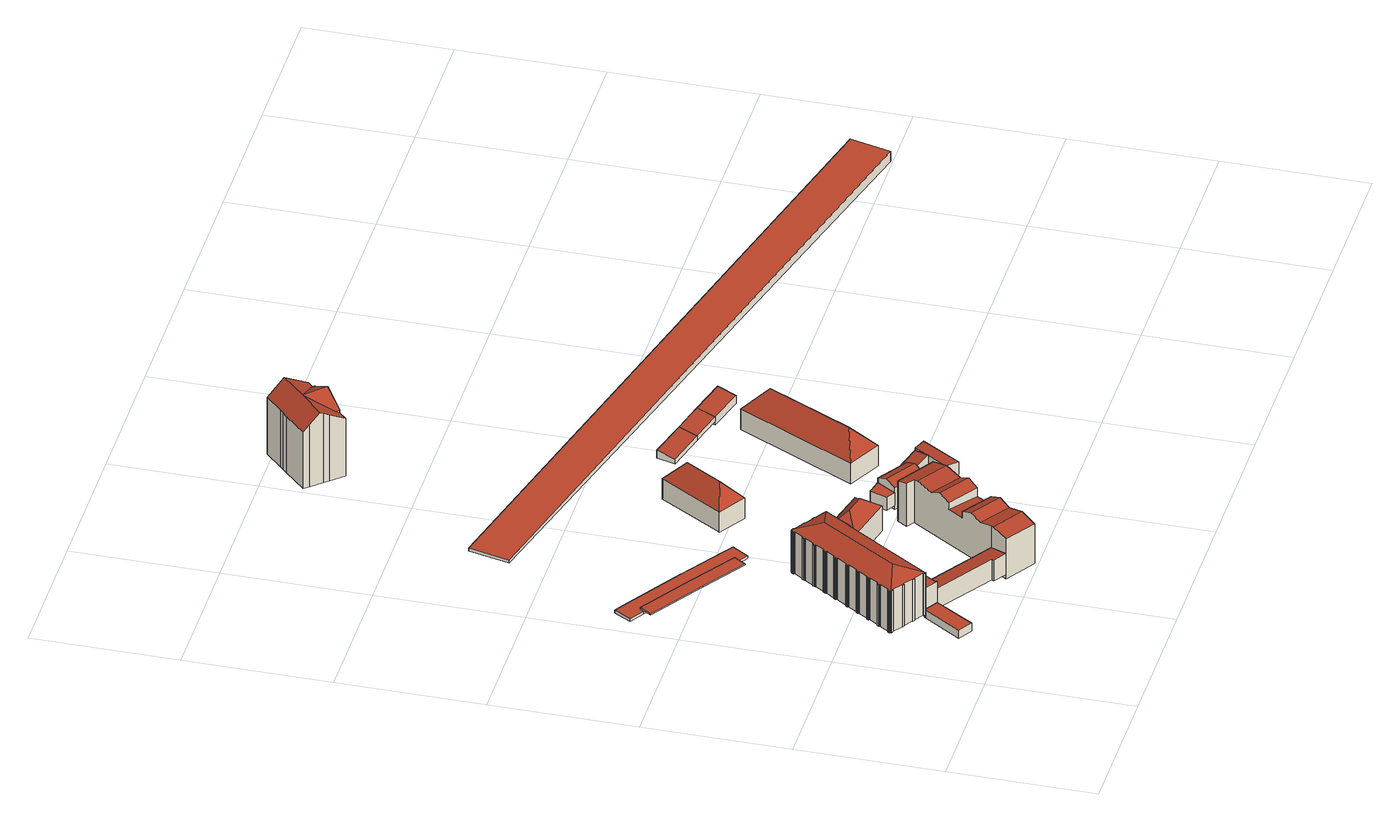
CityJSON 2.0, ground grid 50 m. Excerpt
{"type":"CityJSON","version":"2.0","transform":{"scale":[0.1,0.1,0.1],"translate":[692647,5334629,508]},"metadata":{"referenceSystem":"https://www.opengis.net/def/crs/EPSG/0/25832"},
"CityObjects":{
"building1":{"type":"Building","attributes":{"Gemeindeschluessel":"09162000","HoeheDach":"514.520","HoeheGrund":"511.410","Methode":"2000","NiedrigsteTraufeDesGebaeudes":"514.520","Geometrietyp2DReferenz":"3000","function":"31001_2000","roofType":"1000","measuredHeight":3.11},"geometry":[{"type":"MultiSurface","lod":"2","boundaries":[[[0,1,2,3]],[[3,2,4,5]],[[5,4,6,7]],[[8,0,3,5,7]],[[6,4,2,1,9]],[[8,9,1,0]],[[7,6,9,8]]],"semantics":{"surfaces":[{"type":"WallSurface"},{"type":"GroundSurface"},{"type":"RoofSurface"}],"values":[0,0,0,1,2,0,0]}}]},
"building2":{"type":"Building","attributes":{"Gemeindeschluessel":"09162000","HoeheDach":"522.500","HoeheGrund":"512.960","Methode":"1000","NiedrigsteTraufeDesGebaeudes":"522.500","Geometrietyp2DReferenz":"3000","function":"31001_9998","roofType":"1000","measuredHeight":9.54},"geometry":[{"type":"MultiSurface","lod":"2","boundaries":[[[10,11,12,13]],[[14,10,13,15,16,17,18]],[[18,19,20,14]],[[21,12,11,20,19,22,23]],[[16,23,22,17]],[[15,13,12,21,23,16]],[[17,22,19,18]],[[11,10,14,20]]],"semantics":{"surfaces":[{"type":"WallSurface"},{"type":"GroundSurface"},{"type":"RoofSurface"}],"values":[0,1,0,2,0,0,0,0]}}]},
"building3":{"type":"Building","attributes":{"Gemeindeschluessel":"09162000","HoeheDach":"519.600","HoeheGrund":"513.600","Methode":"1000","NiedrigsteTraufeDesGebaeudes":"518.705","Geometrietyp2DReferenz":"3000","function":"31001_9998","roofType":"1000","measuredHeight":6,"storeysAboveGround":1},"geometry":[{"type":"MultiSurface","lod":"2","boundaries":[[[24,25,26,27,28,29]],[[30,31,32,33]],[[27,26,32,31,34,28]],[[35,34,31,30]],[[28,34,35,29]],[[33,32,26,25]],[[33,25,24,29,35,30]]],"semantics":{"surfaces":[{"type":"WallSurface"},{"type":"RoofSurface"},{"type":"GroundSurface"}],"values":[0,0,1,0,0,0,2]}}]},
"building4":{"type":"Building","attributes":{"Gemeindeschluessel":"09162000","HoeheDach":"531.850","HoeheGrund":"512.693","Methode":"2000","NiedrigsteTraufeDesGebaeudes":"516.720","Geometrietyp2DReferenz":"3000","function":"31001_9998","roofType":"3200","measuredHeight":19.16},"geometry":[{"type":"MultiSurface","lod":"2","boundaries":[[[36,37,38,39]],[[40,41,42,43,44,45,46,47,48,49,50,51]],[[52,53,54,55]],[[56,57,58,59]],[[60,61,62,63]],[[64,65,66,67]],[[68,69,70,71]],[[63,62,72,73]],[[74,75,76,77]],[[78,79,80,81]],[[82,83,84,85]],[[86,87,88,89]],[[90,91,92,93]],[[94,95,96,97,46,45]],[[98,94,45,44,99,100,101,102]],[[103,104,105,106]],[[107,108,109,110]],[[111,112,113,114]],[[115,116,117,118]],[[119,120,121]],[[122,123,124,125]],[[126,127,128,129]],[[130,131,132,133]],[[134,135,82,85]],[[136,137,138,139]],[[140,141,142,143]],[[144,145,146,147]],[[148,149,150,151]],[[152,153,154,155]],[[156,157,158,159]],[[160,161,162,163]],[[55,54,164,165]],[[159,158,135,134]],[[166,167,168,169]],[[170,165,164,171,172]],[[98,102,173,174]],[[151,150,175,176]],[[177,178,157,156]],[[84,83,122,125]],[[179,180,178,177]],[[181,182,183,184]],[[185,186,187,188]],[[189,190,191,192]],[[193,194,195,196]],[[197,198,69,68]],[[199,47,46,97]],[[200,201,202,203]],[[204,205,104,103]],[[107,206,51,50,108]],[[191,112,111,192]],[[207,208,209,210]],[[211,212,190,189]],[[213,214,215,216]],[[128,217,218,129]],[[219,220,212,211]],[[216,215,221,222]],[[223,224,225,226]],[[133,132,53,52]],[[73,72,79,78]],[[227,228,229,230]],[[231,232,116,115]],[[233,234,149,148]],[[173,102,101,235,236]],[[237,238,239,240]],[[187,234,233,188]],[[142,141,241,242]],[[77,76,87,86]],[[243,244,56,59]],[[110,109,61,60]],[[94,98,174,245,246,247,248,206,107,110,60,63,73,78,81,249,250,251,252,253,130,133,52,55,165,170,139,138,254,255,256,219,211,189,192,111,114,179,177,156,159,134,85,84,125,124,257,258,259,193,196,243,59,58,204,103,106,260,261,262,263,264,121,144,147,67,66,240,239,160,163,181,184,93,92,265,197,68,71,200,203,143,142,242,266,74,77,86,89,267,185,188,233,148,151,176,126,129,218,268,269,223,226,166,169,270,271,272,273,274,275,213,216,222,207,210,152,155,231,115,118,36,39,276,277,227,230,278,95]],[[252,279,280,253]],[[100,99,281]],[[246,41,40,247]],[[250,282,283,251]],[[260,284,285,261]],[[222,221,208,207]],[[121,120,145,144]],[[218,217,286,268]],[[169,168,287,270]],[[48,47,229,228,288,289,38,37,117,116,232,154,153,209,208,221,215,214,290,291,292,293,294,287,168,167,225]],[[39,38,289,276]],[[285,295,262,261]],[[296,198,197,265]],[[176,175,127,126]],[[96,297,199,97]],[[89,88,298,267]],[[256,299,220,219]],[[184,183,90,93]],[[273,292,291,274]],[[274,291,290,275]],[[239,238,161,160]],[[272,293,292,273]],[[266,300,75,74]],[[269,301,224,223]],[[163,162,182,181]],[[44,43,236,235,281,99]],[[275,290,214,213]],[[278,230,229,47,199,297]],[[138,137,302,254]],[[53,132,131,280,279,283,282,303,80,79,72,62,61,109,108,50,49,171,164,54]],[[124,123,304,257]],[[155,154,232,231]],[[241,300,266,242]],[[106,105,284,260]],[[255,305,299,256]],[[66,65,237,240]],[[245,174,173,236,43,42]],[[40,51,206,248,247]],[[298,186,185,267]],[[118,117,37,36]],[[271,294,293,272]],[[277,288,228,227]],[[81,80,303,249]],[[249,303,282,250]],[[71,70,201,200]],[[270,287,294,271]],[[147,146,64,67]],[[259,306,194,193]],[[251,283,279,252]],[[278,297,96,95]],[[101,100,281,235]],[[245,42,41,246]],[[58,57,205,204]],[[203,202,140,143]],[[286,301,269,268]],[[92,91,296,265]],[[257,304,307,258]],[[308,309,264,263]],[[253,280,131,130]],[[170,172,136,139]],[[210,209,153,152]],[[276,289,288,277]],[[195,244,243,196]],[[262,295,308,263]],[[258,307,306,259]],[[136,172,171,49,48,225,224,301,286,217,128,127,175,150,149,234,187,186,298,88,87,76,75,300,241,141,140,202,201,70,69,198,296,91,90,183,182,162,161,238,237,65,64,146,145,120,119,309,308,295,285,284,105,104,205,57,56,244,195,194,306,307,304,123,122,83,82,135,158,157,178,180,113,112,191,190,212,220,299,305,302,137]],[[113,180,179,114]],[[302,305,255,254]],[[264,309,119,121]],[[166,226,225,167]]],"semantics":{"surfaces":[{"type":"WallSurface"},{"type":"RoofSurface"},{"type":"GroundSurface"}],"values":[0,1,0,0,0,0,0,0,0,0,0,0,0,0,0,0,0,0,0,0,0,0,0,0,0,0,0,0,0,0,0,0,0,0,0,0,0,0,0,0,0,0,0,0,0,0,0,0,0,0,0,0,0,0,0,0,0,0,0,0,0,0,1,0,0,0,0,0,0,2,0,1,0,0,0,0,0,0,0,1,0,0,0,0,1,0,0,0,0,0,0,0,0,0,0,0,0,0,0,1,0,0,0,0,0,0,0,0,0,0,0,0,0,0,0,0,0,0,0,0,0,0,0,0,0,0,0,0,0,0,0,0,0,0,0,1,0,0,0,0]}}]},
"building5":{"type":"Building","attributes":{"Gemeindeschluessel":"09162000","HoeheDach":"519.567","HoeheGrund":"511.640","Methode":"1000","NiedrigsteTraufeDesGebaeudes":"518.597","Geometrietyp2DReferenz":"3000","function":"51009_1610","roofType":"1000","measuredHeight":7.93},"geometry":[{"type":"MultiSurface","lod":"2","boundaries":[[[310,311,312,313,314,315,316,317]],[[316,318,319,317]],[[312,320,321,313]],[[317,319,322,310]],[[315,323,318,316]],[[313,321,324,314]],[[310,322,325,311]],[[311,325,320,312]],[[314,324,323,315]],[[319,318,323,324,321,320,325,322]]],"semantics":{"surfaces":[{"type":"GroundSurface"},{"type":"WallSurface"},{"type":"RoofSurface"}],"values":[0,1,1,1,1,1,1,1,1,2]}}]},
"building6":{"type":"Building","attributes":{"Gemeindeschluessel":"09162000","HoeheDach":"513.390","HoeheGrund":"512.980","Methode":"2000","NiedrigsteTraufeDesGebaeudes":"513.390","Geometrietyp2DReferenz":"3000","function":"53009_2050","roofType":"1000","measuredHeight":0.41},"geometry":[{"type":"MultiSurface","lod":"2","boundaries":[[[326,327,328,329]],[[330,331,327,326]],[[332,328,327,331,333,334,335]],[[336,334,333,337]],[[338,336,337,330,326,329,339]],[[329,328,332,339]],[[338,335,334,336]],[[339,332,335,338]],[[337,333,331,330]]],"semantics":{"surfaces":[{"type":"WallSurface"},{"type":"RoofSurface"},{"type":"GroundSurface"}],"values":[0,0,1,0,2,0,0,0,0]}}]},
"building7":{"type":"Building","attributes":{"Gemeindeschluessel":"09162000","HoeheDach":"523.060","HoeheGrund":"513.995","Methode":"2000","NiedrigsteTraufeDesGebaeudes":"523.060","Geometrietyp2DReferenz":"3000","function":"31001_9998","roofType":"1000","measuredHeight":9.06,"storeysAboveGround":2},"geometry":[{"type":"MultiSurface","lod":"2","boundaries":[[[340,341,342,343]],[[344,342,341,345]],[[346,344,345,347]],[[345,341,340,347]],[[346,343,342,344]],[[347,340,343,346]]],"semantics":{"surfaces":[{"type":"RoofSurface"},{"type":"WallSurface"},{"type":"GroundSurface"}],"values":[0,1,2,1,1,1]}}]},
"building8":{"type":"Building","attributes":{"Gemeindeschluessel":"09162000","HoeheDach":"512.960","HoeheGrund":"508.286","Methode":"2000","NiedrigsteTraufeDesGebaeudes":"512.960","Geometrietyp2DReferenz":"3000","function":"53001_1800","roofType":"1000","measuredHeight":4.67},"geometry":[{"type":"MultiSurface","lod":"2","boundaries":[[[348,349,350,351]],[[352,353,354,355]],[[355,354,356,357]],[[358,359,360,361]],[[362,363,353,352]],[[364,365,359,358]],[[366,367,363,362]],[[365,364,367,366]],[[358,361,350,349,368,356,354,353,363,367,364]],[[351,350,361,360]],[[369,368,349,348]],[[360,359,365,366,362,352,355,357,369,348,351]],[[357,356,368,369]]],"semantics":{"surfaces":[{"type":"WallSurface"},{"type":"RoofSurface"},{"type":"GroundSurface"}],"values":[0,0,0,0,0,0,0,0,1,0,0,2,0]}}]},
"building9":{"type":"Building","attributes":{"Gemeindeschluessel":"09162000","HoeheDach":"519.405","HoeheGrund":"513.380","Methode":"1000","NiedrigsteTraufeDesGebaeudes":"519.405","Geometrietyp2DReferenz":"3000","function":"31001_9998","roofType":"1000","measuredHeight":6.03},"geometry":[{"type":"MultiSurface","lod":"2","boundaries":[[[370,371,372,373,374,375]],[[370,376,377,371]],[[375,378,376,370]],[[371,377,379,372]],[[374,380,378,375]],[[373,381,380,374]],[[372,379,381,373]],[[378,380,381,379,377,376]]],"semantics":{"surfaces":[{"type":"GroundSurface"},{"type":"WallSurface"},{"type":"RoofSurface"}],"values":[0,1,1,1,1,1,1,2]}}]},
"building10":{"type":"Building","attributes":{"Gemeindeschluessel":"09162000","HoeheDach":"527.450","HoeheGrund":"512.950","Methode":"2000","NiedrigsteTraufeDesGebaeudes":"522.544","Geometrietyp2DReferenz":"3000","function":"31001_9998","roofType":"3200","measuredHeight":14.5},"geometry":[{"type":"MultiSurface","lod":"2","boundaries":[[[382,383,384,385,386,387]],[[388,389,390,391,386,385,384]],[[388,392,393,389]],[[384,383,392,388]],[[391,394,387,386]],[[395,396,393]],[[395,397,382,387,394,396]],[[392,383,382,397]],[[393,396,394,391,390,389]],[[392,397,395,393]]],"semantics":{"surfaces":[{"type":"WallSurface"},{"type":"GroundSurface"},{"type":"RoofSurface"}],"values":[0,1,0,0,0,2,2,2,0,2]}}]},
"building11":{"type":"Building","attributes":{"Gemeindeschluessel":"09162000","HoeheDach":"527.380","HoeheGrund":"509.953","Methode":"2000","NiedrigsteTraufeDesGebaeudes":"522.268","Geometrietyp2DReferenz":"3000","function":"31001_9998","roofType":"3100","measuredHeight":17.43},"geometry":[{"type":"MultiSurface","lod":"2","boundaries":[[[398,399,400,401]],[[402,403,404,405,406,407,408,409,410,411,412,413,414]],[[415,416,417,418,419]],[[420,421,410,409]],[[421,422,411,410]],[[415,419,423,424]],[[416,425,426,427,422,421,420,428,429,430,431,417]],[[425,416,415,424,432,403,402,433,400,399]],[[425,399,398,434,426]],[[403,432,435,436,404]],[[427,426,434,413,412]],[[418,417,431,405,404,436]],[[428,420,409,408]],[[424,423,435,432]],[[437,433,402,414]],[[431,430,406,405]],[[408,407,429,428]],[[419,418,436,435,423]],[[437,414,413,434,398,401]],[[433,437,401,400]],[[430,429,407,406]],[[422,427,412,411]]],"semantics":{"surfaces":[{"type":"WallSurface"},{"type":"RoofSurface"},{"type":"GroundSurface"}],"values":[0,0,0,0,1,0,0,2,0,0,1,1,1,0,0,1,0,1,1,0,1,1]}}]},
"building12":{"type":"Building","attributes":{"Gemeindeschluessel":"09162000","HoeheDach":"516.949","HoeheGrund":"512.000","Methode":"1000","NiedrigsteTraufeDesGebaeudes":"516.949","Geometrietyp2DReferenz":"3000","function":"31001_2000","roofType":"1000","measuredHeight":4.95},"geometry":[{"type":"MultiSurface","lod":"2","boundaries":[[[438,439,440,441,442,443]],[[443,442,441,444,445,446]],[[447,438,443,446]],[[440,439,448,449,444,441]],[[447,446,445,444,449,448]],[[448,439,438,447]]],"semantics":{"surfaces":[{"type":"RoofSurface"},{"type":"WallSurface"},{"type":"GroundSurface"}],"values":[0,1,1,1,2,1]}}]},
"building13":{"type":"Building","attributes":{"Gemeindeschluessel":"09162000","HoeheDach":"525.241","HoeheGrund":"511.090","Methode":"1000","NiedrigsteTraufeDesGebaeudes":"518.840","Geometrietyp2DReferenz":"3000","function":"31001_1000","roofType":"3200","measuredHeight":14.15,"storeysAboveGround":2},"geometry":[{"type":"MultiSurface","lod":"2","boundaries":[[[450,451,452,453,454,455]],[[456,457,458]],[[459,460,457,456,461]],[[455,460,459,450]],[[461,456,458,462]],[[450,459,463,451]],[[457,460,455,454,453,458]],[[463,462,458,453,452,451]],[[459,461,462,463]]],"semantics":{"surfaces":[{"type":"GroundSurface"},{"type":"RoofSurface"},{"type":"WallSurface"}],"values":[0,1,1,2,1,2,2,2,1]}}]},
"building14":{"type":"Building","attributes":{"Gemeindeschluessel":"09162000","HoeheDach":"520.231","HoeheGrund":"510.370","Methode":"1000","NiedrigsteTraufeDesGebaeudes":"518.671","Geometrietyp2DReferenz":"3000","function":"31001_9998","roofType":"3100","measuredHeight":9.86},"geometry":[{"type":"MultiSurface","lod":"2","boundaries":[[[464,465,466,467]],[[468,469,466,465,470]],[[471,472,473,474,475,464,467]],[[476,470,465,464,475,474]],[[467,466,469,471]],[[477,468,470,476]],[[473,477,476,474]],[[473,472,471,469,468,477]]],"semantics":{"surfaces":[{"type":"WallSurface"},{"type":"RoofSurface"},{"type":"GroundSurface"}],"values":[0,1,2,0,0,1,0,0]}}]},
"building15":{"type":"Building","attributes":{"Gemeindeschluessel":"09162000","HoeheDach":"513.670","HoeheGrund":"510.580","Methode":"1000","NiedrigsteTraufeDesGebaeudes":"513.670","Geometrietyp2DReferenz":"3000","function":"31001_2000","roofType":"1000","measuredHeight":3.09},"geometry":[{"type":"MultiSurface","lod":"2","boundaries":[[[478,479,480,481]],[[482,483,479,478]],[[479,483,480]],[[481,482,478]],[[481,480,483,482]]],"semantics":{"surfaces":[{"type":"WallSurface"},{"type":"RoofSurface"},{"type":"GroundSurface"}],"values":[0,0,1,2,0]}}]},
"building16":{"type":"Building","attributes":{"Gemeindeschluessel":"09162000","HoeheDach":"514.290","HoeheGrund":"510.422","Methode":"1000","NiedrigsteTraufeDesGebaeudes":"513.131","Geometrietyp2DReferenz":"3000","function":"31001_2000","roofType":"2100","measuredHeight":3.87},"geometry":[{"type":"MultiSurface","lod":"2","boundaries":[[[471,484,485,467]],[[486,487,488,489,484,471]],[[490,491,492,493]],[[487,494,493,492,495,488]],[[467,485,496,497]],[[494,487,486,471,467,497,490,493]],[[497,496,491,490]],[[489,488,495,492,491,496,485,484]]],"semantics":{"surfaces":[{"type":"WallSurface"},{"type":"GroundSurface"},{"type":"RoofSurface"}],"values":[0,0,0,0,0,1,0,2]}}]},
"building17":{"type":"Building","attributes":{"Gemeindeschluessel":"09162000","HoeheDach":"514.082","HoeheGrund":"508.220","Methode":"1000","NiedrigsteTraufeDesGebaeudes":"513.129","Geometrietyp2DReferenz":"3000","function":"31001_2000","roofType":"1000","measuredHeight":5.86},"geometry":[{"type":"MultiSurface","lod":"2","boundaries":[[[498,499,500,501]],[[502,500,499,503,504,505,506]],[[507,504,503,508]],[[501,509,510,511,507,508,498]],[[509,501,500,502,506,510]],[[506,505,504,507,511,510]],[[508,503,499,498]]],"semantics":{"surfaces":[{"type":"WallSurface"},{"type":"RoofSurface"},{"type":"GroundSurface"}],"values":[0,1,0,2,0,0,0]}}]},
"building18":{"type":"Building","attributes":{"Gemeindeschluessel":"09162000","HoeheDach":"540.150","HoeheGrund":"512.952","Methode":"2000","NiedrigsteTraufeDesGebaeudes":"534.615","Geometrietyp2DReferenz":"3000","function":"31001_9998","roofType":"3200","measuredHeight":27.2,"storeysAboveGround":5},"geometry":[{"type":"MultiSurface","lod":"2","boundaries":[[[512,513,514,515]],[[516,517,518,519]],[[520,521,522,523]],[[524,525,526,527,528]],[[529,530,531,532]],[[532,531,526,525]],[[533,534,522,521,535,536,537]],[[515,514,538,539]],[[540,541,517,516]],[[527,526,531,530,542,543,533]],[[529,532,525,524,544,545,546,520,523,512,515,539,540,516,519,547]],[[546,535,521,520]],[[544,548,549,545]],[[512,523,522,534,513]],[[539,538,541,540]],[[536,550,537]],[[524,528,548,544]],[[533,551,518,517,541,538,514,513,534]],[[527,533,537,550,549,548,528]],[[547,519,518,551,552]],[[551,533,543,553,552]],[[543,542,553]],[[529,547,552,553,542,530]],[[546,545,549,550,536,535]]],"semantics":{"surfaces":[{"type":"WallSurface"},{"type":"RoofSurface"},{"type":"GroundSurface"}],"values":[0,0,0,0,0,0,1,0,0,1,2,0,0,0,0,0,0,1,1,0,1,0,0,0]}}]},
"building19":{"type":"Building","attributes":{"Gemeindeschluessel":"09162000","HoeheDach":"515.477","HoeheGrund":"512.389","Methode":"1000","NiedrigsteTraufeDesGebaeudes":"514.160","Geometrietyp2DReferenz":"3000","function":"31001_2000","roofType":"2100","measuredHeight":3.09},"geometry":[{"type":"MultiSurface","lod":"2","boundaries":[[[554,555,556,557]],[[558,559,560,561]],[[557,556,559,558]],[[559,556,555,560]],[[561,560,555,554]],[[561,554,557,558]]],"semantics":{"surfaces":[{"type":"WallSurface"},{"type":"RoofSurface"},{"type":"GroundSurface"}],"values":[0,0,0,1,0,2]}}]},
"building20":{"type":"Building","attributes":{"Gemeindeschluessel":"09162000","HoeheDach":"526.512","HoeheGrund":"511.233","Methode":"1000","NiedrigsteTraufeDesGebaeudes":"518.974","Geometrietyp2DReferenz":"3000","function":"31001_1000","roofType":"3200","measuredHeight":15.28,"storeysAboveGround":2},"geometry":[{"type":"MultiSurface","lod":"2","boundaries":[[[562,563,564,565,566]],[[567,568,569,570]],[[571,572,573,568,567]],[[563,562,572,571,570,564]],[[566,573,572,562]],[[570,569,565,564]],[[573,566,565,569]],[[571,567,570]],[[568,573,569]]],"semantics":{"surfaces":[{"type":"GroundSurface"},{"type":"RoofSurface"},{"type":"WallSurface"}],"values":[0,1,1,2,2,2,2,1,1]}}]},
"building21":{"type":"Building","attributes":{"Gemeindeschluessel":"09162000","HoeheDach":"515.460","HoeheGrund":"512.371","Methode":"1000","NiedrigsteTraufeDesGebaeudes":"514.138","Geometrietyp2DReferenz":"3000","function":"31001_2000","roofType":"2100","measuredHeight":3.09},"geometry":[{"type":"MultiSurface","lod":"2","boundaries":[[[574,575,576,556,577]],[[557,556,576,578]],[[558,577,556,557]],[[579,580,578,576,575,574]],[[580,579,558,557,578]],[[579,574,577,558]]],"semantics":{"surfaces":[{"type":"RoofSurface"},{"type":"WallSurface"},{"type":"GroundSurface"}],"values":[0,1,1,1,2,1]}}]},
"building22":{"type":"Building","attributes":{"Gemeindeschluessel":"09162000","HoeheDach":"515.487","HoeheGrund":"511.039","Methode":"1000","NiedrigsteTraufeDesGebaeudes":"514.141","Geometrietyp2DReferenz":"3000","function":"31001_1000","roofType":"2100","measuredHeight":4.45},"geometry":[{"type":"MultiSurface","lod":"2","boundaries":[[[581,582,574,583]],[[584,576,585,586]],[[583,574,576,584]],[[586,585,582,581]],[[582,585,576,574]],[[583,584,586,581]]],"semantics":{"surfaces":[{"type":"WallSurface"},{"type":"RoofSurface"},{"type":"GroundSurface"}],"values":[0,0,0,0,1,2]}}]},
"building23":{"type":"Building","attributes":{"Gemeindeschluessel":"09162000","HoeheDach":"517.954","HoeheGrund":"506.420","Methode":"2000","NiedrigsteTraufeDesGebaeudes":"515.077","Geometrietyp2DReferenz":"3000","function":"53001_1800","roofType":"1000","measuredHeight":11.53},"geometry":[{"type":"MultiSurface","lod":"2","boundaries":[[[587,588,589,590]],[[591,590,589,592]],[[591,592,593,594]],[[593,588,587,594]],[[594,587,590,591]],[[592,589,588,593]]],"semantics":{"surfaces":[{"type":"RoofSurface"},{"type":"WallSurface"},{"type":"GroundSurface"}],"values":[0,1,2,1,1,1]}}]}
},
"vertices":[
[270,263,34],[270,263,65],[271,266,65],[271,266,34],[319,237,65],[319,237,34],[234,103,65],[234,103,34],[185,133,34],[185,133,65],
[322,242,50],[322,242,145],[319,237,145],[319,237,50],[318,243,50],[316,239,50],[271,266,50],[299,309,50],[343,282,50],[343,282,145],[318,243,145],[316,239,145],[299,309,145],[271,266,145],
[317,298,56],[343,282,56],[343,282,107],[317,298,112],[299,309,116],[299,309,56],[423,404,56],[423,404,107],[346,283,107],[346,283,56],[378,432,116],[378,432,56],
[482,676,47],[482,676,208],[482,675,209],[482,675,47],[378,432,208],[413,485,208],[462,562,208],[465,561,207],[520,647,207],[520,649,207],[521,649,207],[524,653,207],[419,631,239],[248,365,239],[270,264,208],[271,266,208],[152,338,47],[152,338,208],[145,341,207],[145,341,47],[227,479,206],[229,478,207],[229,478,47],[227,479,47],[266,263,47],[266,263,207],[261,267,208],[261,267,47],[281,559,207],[279,560,206],[279,560,47],[281,559,47],[314,609,47],[314,609,207],[315,608,208],[315,608,47],[262,270,209],[262,270,47],[340,650,47],[340,650,207],[341,650,208],[341,650,47],[230,290,47],[230,290,208],[228,288,207],[228,288,47],[199,430,207],[196,432,206],[196,432,47],[199,430,47],[360,679,47],[360,679,208],[359,680,207],[359,680,47],[308,600,207],[306,601,206],[306,601,47],[308,600,47],[520,649,47],[535,645,47],[535,645,87],[521,649,87],[498,553,47],[520,647,176],[506,586,176],[506,586,130],[498,553,130],[232,480,47],[232,480,208],[251,509,208],[251,509,47],[270,263,47],[270,263,208],[267,265,208],[267,265,47],[170,390,47],[170,390,206],[174,397,206],[174,397,47],[481,681,47],[481,681,207],[479,678,208],[479,678,47],[258,521,207],[258,521,208],[258,521,47],[200,438,206],[202,436,207],[202,436,47],[200,438,47],[386,721,47],[386,721,207],[387,724,207],[387,724,47],[185,318,47],[185,318,208],[154,340,209],[154,340,47],[197,428,47],[197,428,207],[145,348,207],[143,349,206],[143,349,47],[145,348,47],[334,641,207],[332,643,206],[332,643,47],[334,641,47],[281,555,47],[281,555,208],[280,556,207],[280,556,47],[367,691,47],[367,691,207],[368,691,208],[368,691,47],[471,684,47],[471,684,208],[473,682,208],[473,682,47],[179,397,47],[179,397,208],[198,427,208],[198,427,47],[287,567,47],[287,567,207],[288,567,208],[288,567,47],[147,343,208],[147,343,47],[397,733,47],[397,733,208],[404,729,208],[404,729,47],[144,345,47],[146,344,208],[144,345,207],[490,555,130],[490,555,47],[387,720,208],[387,720,47],[178,398,47],[178,398,207],[176,395,47],[176,395,207],[307,596,47],[307,596,208],[306,597,207],[306,597,47],[359,684,47],[359,684,206],[362,690,206],[362,690,47],[170,386,47],[170,386,207],[172,389,207],[172,389,47],[223,469,47],[223,469,207],[225,471,207],[225,471,47],[312,606,47],[312,606,207],[524,653,87],[334,638,47],[334,638,208],[333,638,207],[333,638,47],[231,480,47],[231,480,207],[271,266,47],[443,700,47],[443,700,209],[470,683,209],[470,683,47],[171,386,47],[171,386,208],[442,705,47],[442,705,207],[441,703,209],[441,703,47],[385,725,206],[385,725,47],[152,356,47],[152,356,208],[444,701,208],[444,701,47],[393,733,47],[393,733,207],[396,731,209],[396,731,47],[512,658,47],[512,658,208],[513,660,207],[513,660,47],[475,685,47],[475,685,207],[365,688,47],[365,688,207],[486,594,130],[465,561,130],[283,566,206],[285,565,207],[285,565,47],[283,566,47],[336,649,206],[336,649,47],[223,473,47],[223,473,206],[462,562,47],[413,485,47],[378,432,47],[299,309,47],[222,292,47],[224,294,47],[192,315,47],[190,313,47],[184,316,47],[147,355,47],[149,354,47],[151,356,47],[204,439,47],[205,438,47],[224,468,47],[250,510,47],[252,512,47],[249,514,47],[253,520,47],[256,518,47],[310,607,47],[338,647,47],[361,682,47],[389,731,47],[391,730,47],[402,727,47],[405,725,47],[431,707,47],[432,708,47],[435,706,47],[436,709,47],[509,659,47],[509,660,47],[536,646,47],[190,313,207],[184,316,207],[486,594,176],[224,294,208],[192,315,209],[250,510,207],[252,512,207],[389,731,206],[402,727,209],[509,660,208],[509,659,209],[436,709,208],[435,706,209],[432,708,209],[431,707,209],[405,725,209],[249,514,206],[310,607,206],[536,646,87],[361,682,207],[151,356,207],[338,647,207],[391,730,207],[147,355,206],[222,292,207],[204,439,207],[149,354,207],[224,468,208],[205,438,208],[253,520,206],[256,518,207],
[318,243,36],[343,282,36],[359,286,36],[600,132,36],[564,75,36],[518,104,36],[523,112,36],[322,242,36],[523,112,114],[322,242,114],[359,286,106],[600,132,106],[318,243,115],[518,104,116],[564,75,116],[343,282,108],
[418,925,50],[418,925,54],[391,883,54],[391,883,50],[267,1024,50],[267,1024,54],[239,982,54],[266,1024,54],[73,1146,54],[47,1104,54],[73,1146,50],[266,1024,50],[47,1104,50],[239,982,50],
[423,404,151],[457,457,151],[413,485,151],[378,432,151],[413,485,60],[457,457,60],[378,432,60],[423,404,60],
[255,1009,40],[255,1009,50],[61,1130,50],[61,1130,40],[445,968,40],[445,968,50],[479,945,50],[479,945,40],[441,887,50],[441,887,40],[46,1221,50],[46,1221,40],[10,1162,40],[10,1162,50],[293,1068,40],[293,1068,50],[98,1190,50],[98,1190,40],[292,1068,40],[292,1068,50],[407,909,50],[407,909,40],
[413,485,54],[462,562,54],[490,555,54],[489,537,54],[492,510,54],[457,457,54],[413,485,114],[462,562,114],[457,457,114],[490,555,114],[492,510,114],[489,537,114],
[704,605,146],[705,605,146],[705,605,49],[704,605,49],[535,645,49],[535,645,146],[682,510,49],[498,553,49],[520,648,49],[520,649,49],[682,510,146],[498,553,146],[520,649,145],[564,588,194],[520,648,146],[638,571,194],
[923,404,173],[923,404,19],[791,486,19],[791,486,173],[794,433,19],[600,132,19],[600,132,188],[628,175,175],[650,210,192],[673,246,175],[673,246,150],[708,299,150],[708,299,176],[729,333,194],[750,366,176],[784,419,189],[794,433,184],[668,8,19],[713,77,19],[713,77,184],[700,57,190],[668,8,172],[812,232,143],[812,232,176],[834,266,194],[564,74,172],[564,74,19],[879,336,19],[879,336,185],[855,299,176],[778,178,143],[778,178,175],[755,143,192],[732,107,175],[564,75,19],[768,451,19],[889,352,189],[564,75,172],[595,124,190],[768,451,184],
[842,510,89],[883,575,89],[841,585,89],[834,587,89],[818,550,89],[809,528,89],[834,587,40],[818,550,40],[809,528,40],[842,510,40],[883,575,40],[841,585,40],
[668,955,31],[573,1014,31],[574,1015,31],[709,1235,31],[803,1175,31],[804,1175,31],[727,1158,172],[803,1175,109],[709,1235,109],[668,955,109],[804,1175,109],[650,1032,172],[574,1015,109],[573,1014,108],
[883,575,24],[883,575,107],[990,508,107],[990,508,24],[969,476,122],[986,501,110],[863,542,122],[986,501,24],[969,476,24],[948,444,24],[842,510,24],[863,542,24],[842,510,107],[948,444,107],
[990,508,26],[990,508,57],[883,575,57],[883,575,26],[1016,547,26],[1016,547,57],
[986,501,62],[990,508,61],[1086,474,24],[1107,468,24],[1107,468,63],[1086,474,63],[1018,549,24],[1018,549,51],[1140,519,51],[1140,519,24],[1107,469,24],[1107,469,63],[1016,547,52],[1016,547,24],
[1196,505,2],[1196,505,51],[1112,369,51],[1112,369,2],[1064,400,61],[1140,519,60],[1107,468,61],[1069,408,61],[1063,400,61],[1107,468,2],[1140,519,2],[1064,400,2],[1063,400,2],[1069,408,2],
[472,2328,49],[472,2328,286],[457,2345,266],[457,2345,49],[559,2446,49],[559,2446,266],[617,2503,266],[617,2503,49],[520,2276,49],[520,2276,303],[507,2291,315],[507,2291,49],[635,2302,49],[655,2322,49],[655,2322,314],[646,2313,321],[635,2302,313],[699,2369,49],[699,2369,277],[701,2367,277],[701,2367,49],[580,2378,321],[499,2299,321],[560,2232,269],[588,2260,269],[579,2269,277],[528,2416,266],[528,2416,49],[548,2435,49],[548,2435,266],[699,2370,277],[690,2379,277],[592,2259,49],[589,2261,49],[560,2232,49],[726,2396,49],[592,2259,277],[589,2261,277],[588,2260,277],[662,2459,321],[726,2396,269],[699,2370,269],
[905,1303,44],[905,1303,75],[1048,1267,75],[1048,1267,44],[1031,1203,44],[1031,1203,62],[888,1239,62],[888,1239,44],
[1055,618,32],[1054,618,32],[935,677,32],[1143,1090,32],[1261,1030,32],[1025,707,185],[1172,1001,185],[1143,1090,110],[935,677,110],[1054,618,110],[1055,618,110],[1261,1030,110],
[1148,1174,61],[1153,1192,65],[1164,1238,75],[1031,1203,61],[1164,1238,44],[1148,1174,44],[1153,1192,44],
[1281,1140,30],[1281,1140,61],[1148,1174,30],[1164,1238,30],[1297,1204,75],[1297,1204,30],
[2661,987,100],[2696,1127,100],[236,1747,71],[201,1606,71],[201,1606,61],[236,1747,61],[2696,1127,61],[2661,987,61]
]}
